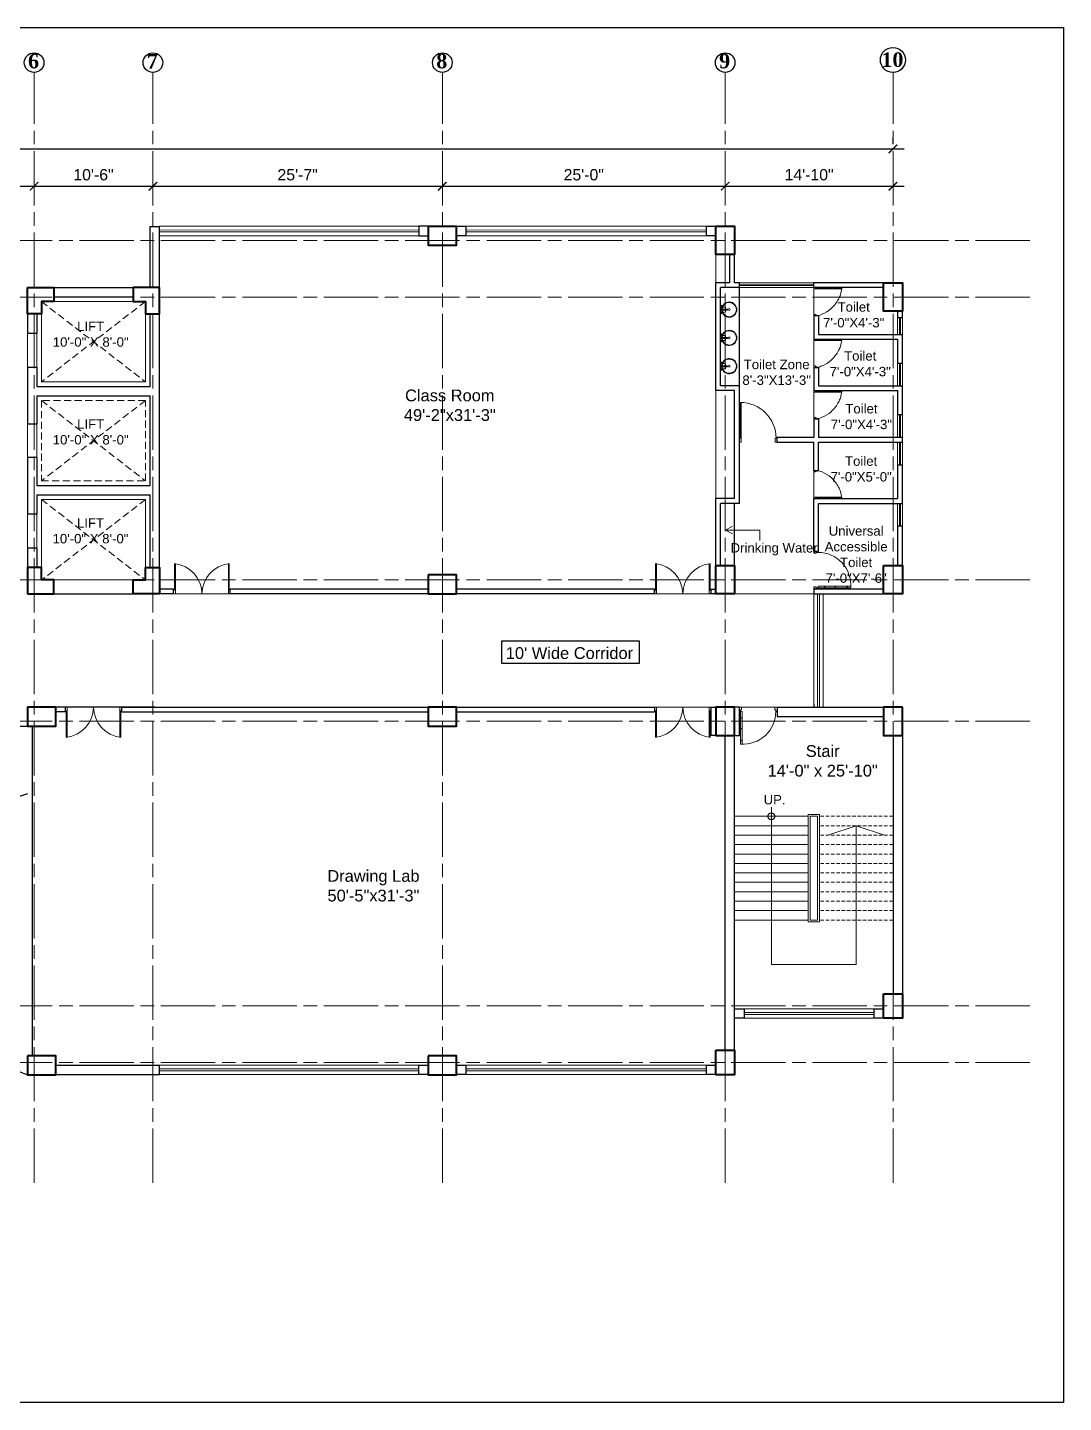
# Model space of a CAD drawing. Header units: inches. Extents: x -12 to 20935469, y -1604 to 24729220.
# Drawn here: x 20857101 to 20858200, y 24714434 to 24715893 of the extents above; entities that cross this region are included whole.
import ezdxf
from ezdxf import colors
from ezdxf.entities.mleader import LeaderData, LeaderLine
from ezdxf.math import Vec2, Vec3

# ---------------------------------------------------------------- set-up
doc = ezdxf.new("R2010")
doc.units = ezdxf.units.IN
doc.header["$LTSCALE"] = 0.03
doc.header["$MEASUREMENT"] = 0
doc.header["$PDMODE"] = 32
doc.header["$PDSIZE"] = 15
doc.linetypes.add('ACAD_ISO08W100', pattern=[36, 24, -3, 6, -3])
doc.linetypes.add('DASHED2', pattern=[0.375, 0.25, -0.125])
for name, color, linetype, lineweight in [('column', 1, 'Continuous', 40), ('Dim Line', 252, 'Continuous', 13), ('Door', 7, 'Continuous', 18), ('Dot', 253, 'Continuous', 0), ('Gas', 21, 'Continuous', 5), ('Glass Line', 252, 'Continuous', 9), ('Grid Line', 252, 'Continuous', 18), ('Hatch', 253, 'Continuous', 15), ('Main Wall', 7, 'Continuous', 30), ('RAIL', 23, 'Continuous', 13), ('STAIR', 46, 'Continuous', 15), ('TOILET FIXTURE', 142, 'Continuous', 5), ('wind.', 150, 'Continuous', 20)]:
    doc.layers.add(name, color=color, linetype=linetype, lineweight=lineweight)
doc.layers.add('FUR', color=251, linetype='Continuous')
doc.layers.add('TEXT', color=7, linetype='Continuous')
doc.styles.add('2', font='swisscl.ttf')
doc.styles.add('RomanS', font='arial.ttf', dxfattribs={"height": 12})
doc.styles.get("Standard").update_dxf_attribs({"font": 'timesbd.ttf'})
doc.dimstyles.new('Aec_Arch_I', dxfattribs={"dimscale": 96, "dimtxt": 12, "dimasz": 0.09375, "dimexe": 0.125, "dimexo": 0.125, "dimgap": 0.0625, "dimtad": 1, "dimdec": 0, "dimzin": 3, "dimdsep": 46, "dimlunit": 4, "dimtxsty": 'RomanS', "dimblk1": 'ARCHTICK', "dimblk2": 'ARCHTICK', "dimsah": 1, "dimcen": 0.09375, "dimdle": 0.125, "dimadec": 0, "dimazin": 0, "dimtfac": 0.75, "dimtdec": 0, "dimtmove": 2, "dimatfit": 3, "dimldrblk": 'ARCHTICK', "dimfxl": 1, "dimfrac": 1, "dimtolj": 1, "dimtzin": 0, "dimarcsym": 0})

# ---------------------------------------------------------------- blocks, each defined once
blk = doc.blocks.new('_ArchTick')
at = {"color": 0, "linetype": 'ByBlock', "lineweight": 35, "const_width": 0.15}
blk.add_lwpolyline([(-0.5, -0.5), (0.5, 0.5)], dxfattribs=at)
blk = doc.blocks.new('*D21')
at = {"layer": 'Defpoints', "color": 0, "transparency": 16777216}
for p in [(20831844.3, 24724578.2), (20832040.8, 24724578.2), (20832040.8, 24724578.2)]:
    blk.add_point(p, dxfattribs=at)
at = {"layer": 'Dim Line', "color": 0, "lineweight": -2, "transparency": 16777216}
for p, q in [((20831832.3, 24724578.2), (20832052.8, 24724578.2)), ((20831844.3, 24724566.2), (20831844.3, 24724566.2)), ((20832040.8, 24724566.2), (20832040.8, 24724566.2))]:
    blk.add_line(p, q, dxfattribs=at)
at = {"layer": 'Dim Line', "color": 0, "lineweight": -2, "transparency": 16777216, "xscale": 9, "yscale": 9, "zscale": 9, "rotation": 180}
blk.add_blockref('_ArchTick', (20831844.3, 24724578.2), dxfattribs=at)
at = {"layer": 'Dim Line', "color": 0, "lineweight": -2, "transparency": 16777216, "xscale": 9, "yscale": 9, "zscale": 9}
blk.add_blockref('_ArchTick', (20832040.8, 24724578.2), dxfattribs=at)
at = {"layer": 'Dim Line', "color": 0, "transparency": 16777216, "insert": (20831942.5, 24724590.3), "char_height": 12, "attachment_point": 5, "style": 'RomanS'}
blk.add_mtext('\\A1;16\'-5"', dxfattribs=at)
blk = doc.blocks.new('*D22')
at = {"layer": 'Defpoints', "color": 0, "transparency": 16777216}
for p in [(20832040.8, 24724578.2), (20832166.8, 24724578.2), (20832166.8, 24724578.2)]:
    blk.add_point(p, dxfattribs=at)
at = {"layer": 'Dim Line', "color": 0, "lineweight": -2, "transparency": 16777216}
for p, q in [((20832028.8, 24724578.2), (20832178.8, 24724578.2)), ((20832040.8, 24724566.2), (20832040.8, 24724566.2)), ((20832166.8, 24724566.2), (20832166.8, 24724566.2))]:
    blk.add_line(p, q, dxfattribs=at)
at = {"layer": 'Dim Line', "color": 0, "lineweight": -2, "transparency": 16777216, "xscale": 9, "yscale": 9, "zscale": 9, "rotation": 180}
blk.add_blockref('_ArchTick', (20832040.8, 24724578.2), dxfattribs=at)
at = {"layer": 'Dim Line', "color": 0, "lineweight": -2, "transparency": 16777216, "xscale": 9, "yscale": 9, "zscale": 9}
blk.add_blockref('_ArchTick', (20832166.8, 24724578.2), dxfattribs=at)
at = {"layer": 'Dim Line', "color": 0, "transparency": 16777216, "insert": (20832103.8, 24724590.3), "char_height": 12, "attachment_point": 5, "style": 'RomanS'}
blk.add_mtext('\\A1;10\'-6"', dxfattribs=at)
blk = doc.blocks.new('*D23')
at = {"layer": 'Defpoints', "color": 0, "transparency": 16777216}
for p in [(20832166.8, 24724578.2), (20832473.8, 24724578.2), (20832473.8, 24724578.2)]:
    blk.add_point(p, dxfattribs=at)
at = {"layer": 'Dim Line', "color": 0, "lineweight": -2, "transparency": 16777216}
for p, q in [((20832154.8, 24724578.2), (20832485.8, 24724578.2)), ((20832166.8, 24724566.2), (20832166.8, 24724566.2)), ((20832473.8, 24724566.2), (20832473.8, 24724566.2))]:
    blk.add_line(p, q, dxfattribs=at)
at = {"layer": 'Dim Line', "color": 0, "lineweight": -2, "transparency": 16777216, "xscale": 9, "yscale": 9, "zscale": 9, "rotation": 180}
blk.add_blockref('_ArchTick', (20832166.8, 24724578.2), dxfattribs=at)
at = {"layer": 'Dim Line', "color": 0, "lineweight": -2, "transparency": 16777216, "xscale": 9, "yscale": 9, "zscale": 9}
blk.add_blockref('_ArchTick', (20832473.8, 24724578.2), dxfattribs=at)
at = {"layer": 'Dim Line', "color": 0, "transparency": 16777216, "insert": (20832320.3, 24724590.3), "char_height": 12, "attachment_point": 5, "style": 'RomanS'}
blk.add_mtext('\\A1;25\'-7"', dxfattribs=at)
blk = doc.blocks.new('*D10')
at = {"layer": 'Defpoints', "color": 0, "transparency": 16777216}
for p in [(20832473.8, 24724578.2), (20832773.8, 24724578.2), (20832773.8, 24724578.2)]:
    blk.add_point(p, dxfattribs=at)
at = {"layer": 'Dim Line', "color": 0, "lineweight": -2, "transparency": 16777216}
blk.add_line((20832461.8, 24724578.2), (20832785.8, 24724578.2), dxfattribs=at)
at = {"layer": 'Dim Line', "color": 0, "lineweight": -2, "transparency": 16777216, "xscale": 9, "yscale": 9, "zscale": 9, "rotation": 180}
blk.add_blockref('_ArchTick', (20832473.8, 24724578.2), dxfattribs=at)
at = {"layer": 'Dim Line', "color": 0, "lineweight": -2, "transparency": 16777216, "xscale": 9, "yscale": 9, "zscale": 9}
blk.add_blockref('_ArchTick', (20832773.8, 24724578.2), dxfattribs=at)
at = {"layer": 'Dim Line', "color": 0, "transparency": 16777216, "insert": (20832623.8, 24724590.3), "char_height": 12, "attachment_point": 5, "style": 'RomanS'}
blk.add_mtext('\\A1;25\'-0"', dxfattribs=at)
blk = doc.blocks.new('*D11')
at = {"layer": 'Defpoints', "color": 0, "transparency": 16777216}
for p in [(20832773.8, 24724578.2), (20832951.8, 24724578.2), (20832951.8, 24724578.2)]:
    blk.add_point(p, dxfattribs=at)
at = {"layer": 'Dim Line', "color": 0, "lineweight": -2, "transparency": 16777216}
for p, q in [((20832761.8, 24724578.2), (20832963.8, 24724578.2)), ((20832951.8, 24724566.2), (20832951.8, 24724566.2))]:
    blk.add_line(p, q, dxfattribs=at)
at = {"layer": 'Dim Line', "color": 0, "lineweight": -2, "transparency": 16777216, "xscale": 9, "yscale": 9, "zscale": 9, "rotation": 180}
blk.add_blockref('_ArchTick', (20832773.8, 24724578.2), dxfattribs=at)
at = {"layer": 'Dim Line', "color": 0, "lineweight": -2, "transparency": 16777216, "xscale": 9, "yscale": 9, "zscale": 9}
blk.add_blockref('_ArchTick', (20832951.8, 24724578.2), dxfattribs=at)
at = {"layer": 'Dim Line', "color": 0, "transparency": 16777216, "insert": (20832862.8, 24724590.3), "char_height": 12, "attachment_point": 5, "style": 'RomanS'}
blk.add_mtext('\\A1;14\'-10"', dxfattribs=at)
blk = doc.blocks.new('*D13')
at = {"layer": 'Defpoints', "color": 0, "transparency": 16777216}
for p in [(20830948.3, 24724610.7), (20832951.8, 24724617.8), (20832951.8, 24724610.7)]:
    blk.add_point(p, dxfattribs=at)
at = {"layer": 'Dim Line', "color": 0, "lineweight": -2, "transparency": 16777216}
for p, q in [((20830948.3, 24724622.7), (20830948.3, 24724629.8)), ((20832951.8, 24724622.7), (20832951.8, 24724629.8)), ((20830936.3, 24724617.8), (20832963.8, 24724617.8))]:
    blk.add_line(p, q, dxfattribs=at)
at = {"layer": 'Dim Line', "color": 0, "lineweight": -2, "transparency": 16777216, "xscale": 9, "yscale": 9, "zscale": 9, "rotation": 180}
blk.add_blockref('_ArchTick', (20830948.3, 24724617.8), dxfattribs=at)
at = {"layer": 'Dim Line', "color": 0, "lineweight": -2, "transparency": 16777216, "xscale": 9, "yscale": 9, "zscale": 9}
blk.add_blockref('_ArchTick', (20832951.8, 24724617.8), dxfattribs=at)
at = {"layer": 'Dim Line', "color": 0, "transparency": 16777216, "insert": (20831950, 24724629.9), "char_height": 12, "attachment_point": 5, "style": 'RomanS'}
blk.add_mtext('\\A1;166\'-11"', dxfattribs=at)
blk = doc.blocks.new('A$C36295410')
at = {"layer": 'Door'}
for p, q in [((1, 4), (1, 32)), ((2, 0), (2, 32)), ((58, 0), (58, 32)), ((59, 4), (59, 32)), ((1, 5), (0, 5)), ((2, 4), (1, 4)), ((58, 4), (59, 4)), ((59, 5), (60, 5)), ((2, 0), (0, 0)), ((58, 0), (60, 0))]:
    blk.add_line(p, q, dxfattribs=at)
for centre, start, end in [((-2.5, -0.3), 0.5906, 83.7783), ((62.5, -0.3), 96.2217, 179.4094)]:
    blk.add_arc(centre, 32.5, start, end, dxfattribs=at)
blk = doc.blocks.new('Door_45')
at = {"layer": 'Door'}
for p, q in [((1.5, 5), (1.5, 44)), ((1.5, 40), (2.2, 40)), ((2.2, 40), (2.2, 39.5)), ((2.2, 39.5), (2.7, 39.5)), ((2.7, 39.5), (2.7, 40)), ((2.7, 40), (3.5, 40)), ((3.5, 44), (3.5, 5)), ((1.5, 25.8), (2.2, 25.8)), ((2.2, 25.8), (2.2, 25.3)), ((2.2, 25.3), (2.7, 25.3)), ((2.7, 25.8), (3.5, 25.8)), ((2.7, 25.3), (2.7, 25.8)), ((0, 0), (0, 5)), ((0, 5), (1.5, 5)), ((1.5, 12.6), (2.2, 12.6)), ((3.5, 5), (1.5, 5)), ((1.5, 5), (1.5, 3)), ((1.5, 3), (2.5, 3)), ((2.2, 12.6), (2.2, 13.1)), ((2.2, 13.1), (2.7, 13.1)), ((2.5, 3), (2.5, 0)), ((2.7, 13.1), (2.7, 12.6)), ((2.7, 12.6), (3.5, 12.6)), ((42.5, 3), (42.5, 0)), ((43.5, 3), (42.5, 3)), ((45, 5), (43.5, 5)), ((43.5, 5), (43.5, 3)), ((45, 0), (45, 5)), ((2.5, 0), (0, 0)), ((42.5, 0), (45, 0))]:
    blk.add_line(p, q, dxfattribs=at)
blk.add_arc((4.7, 5.3), 38.8, 359.6233, 94.6685, dxfattribs=at)
blk = doc.blocks.new('sssss-flat-876')
at = {"layer": 'Door', "linetype": 'Continuous', "ltscale": 3}
blk.add_line((3666.5, 84027.2), (3666.5, 84055.7), dxfattribs=at)
at = {"layer": 'Door', "linetype": 'Continuous', "ltscale": 3, "extrusion": (-7.21527e-09, -3.35624e-18, 1), "elevation": 0}
for points in [[(3666.5, 84057.2), (3666.5, 84055.7), (3668.4, 84055.7), (3668.4, 84056.5), (3670.2, 84056.5), (3670.2, 84057.2)], [(3668.4, 84055.7), (3696.2, 84055.7), (3696.2, 84056.5), (3668.4, 84056.5)]]:
    blk.add_lwpolyline(points, close=True, dxfattribs=at)
at = {"layer": 'Door', "linetype": 'Continuous', "ltscale": 3, "flags": 128}
blk.add_lwpolyline([(3670.2, 84027.2, 0.04096), (3675.5, 84028.9, 0.082496), (3684.9, 84034.8, 0.052187), (3689.7, 84040, 0.043988), (3692.9, 84045, 0.036571), (3694.8, 84049.6, 0.034751), (3695.9, 84054.2, 0.011435), (3696.2, 84055.7)], format="xyb", dxfattribs=at)
at = {"layer": 'Door', "linetype": 'Continuous', "ltscale": 3}
blk.add_lwpolyline([(3666.5, 84027.2), (3666.5, 84028.7), (3668.4, 84028.7), (3668.4, 84027.9), (3670.2, 84027.9), (3670.2, 84027.2)], close=True, dxfattribs=at)
blk = doc.blocks.new('7-flat-72')
at = {"layer": 'Glass Line', "color": 8, "ltscale": 20}
for p, q in [((-64478.7, 376960.5), (-64480.3, 376960.5)), ((-64480.3, 376959.5), (-64480.3, 376960.5)), ((-64480.3, 376959.5), (-64480.3, 376960.5)), ((-64478.7, 376959.5), (-64480.3, 376959.5)), ((-64480.3, 376959.1), (-64480.3, 376959.4)), ((-64478.7, 376959.4), (-64480.3, 376959.4)), ((-64478.7, 376959.1), (-64480.3, 376959.1)), ((-64480.2, 376959.4), (-64480.2, 376959.5)), ((-64480.1, 376959.5), (-64480.1, 376960.5)), ((-64479.9, 376959.5), (-64479.9, 376960.5)), ((-64479.5, 376959.5), (-64479.5, 376960.5)), ((-64479.1, 376959.5), (-64479.1, 376960.5)), ((-64478.9, 376959.5), (-64478.9, 376960.5)), ((-64478.9, 376959.4), (-64478.9, 376959.5)), ((-64478.8, 376959.5), (-64478.8, 376960.5)), ((-64478.7, 376959.5), (-64478.7, 376960.5)), ((-64478.7, 376959.1), (-64478.7, 376959.4)), ((-64475.1, 376959.4), (-64476.9, 376959.4)), ((-64476.9, 376959.1), (-64476.9, 376959.4)), ((-64475.1, 376959.1), (-64476.9, 376959.1)), ((-64476.6, 376959.4), (-64476.6, 376966.6)), ((-64475.5, 376966.6), (-64476.6, 376966.6)), ((-64475.5, 376959.4), (-64475.5, 376966.6)), ((-64475.1, 376959.1), (-64475.1, 376959.4)), ((-64473.3, 376960.5), (-64471.7, 376960.5)), ((-64473.3, 376959.5), (-64473.3, 376960.5)), ((-64473.3, 376959.5), (-64473.3, 376960.5)), ((-64473.3, 376959.5), (-64471.7, 376959.5)), ((-64473.3, 376959.1), (-64473.3, 376959.4)), ((-64473.3, 376959.4), (-64471.7, 376959.4)), ((-64473.3, 376959.1), (-64471.7, 376959.1)), ((-64473.1, 376959.5), (-64473.1, 376960.5)), ((-64473.1, 376959.4), (-64473.1, 376959.5)), ((-64472.9, 376959.5), (-64472.9, 376960.5)), ((-64472.5, 376959.5), (-64472.5, 376960.5)), ((-64472.1, 376959.5), (-64472.1, 376960.5)), ((-64471.9, 376959.5), (-64471.9, 376960.5)), ((-64471.9, 376959.4), (-64471.9, 376959.5)), ((-64471.8, 376959.5), (-64471.8, 376960.5)), ((-64471.7, 376959.5), (-64471.7, 376960.5)), ((-64471.7, 376959.1), (-64471.7, 376959.4))]:
    blk.add_line(p, q, dxfattribs=at)
blk.add_circle((-64476, 376968.4, 0), 1.08, dxfattribs=at)
for radius, start, end in [(8.1, 273.8334, 266.1883), (7.55, 274.115, 265.9068)]:
    blk.add_arc((-64476, 376968.4, 0), radius, start, end, dxfattribs=at)
blk = doc.blocks.new('SFSFSFS-flat-72')
at = {"layer": 'TOILET FIXTURE', "ltscale": 0.2}
blk.add_lwpolyline([(-3918.5, -3608.1), (-3918.5, -3602.7), (-3923.9, -3602.7), (-3923.9, -3608.1)], close=True, dxfattribs=at)
at = {"layer": 'TOILET FIXTURE', "ltscale": 20}
blk.add_blockref('7-flat-72', (60554.8, -380567.2), dxfattribs=at)
blk = doc.blocks.new('$D40')
at = {"layer": 'Door'}
for p, q in [((1, 4), (1, 42)), ((2, 0), (2, 42)), ((1, 5), (0, 5)), ((2, 0), (0, 0)), ((2, 4), (1, 4)), ((39, 4), (38, 4)), ((38, 4), (38, 0)), ((40, 0), (38, 0)), ((40, 5), (39, 5)), ((39, 5), (39, 4))]:
    blk.add_line(p, q, dxfattribs=at)
blk.add_arc((1, 4), 38, 0, 90, dxfattribs=at)
blk = doc.blocks.new('fff')
at = {"layer": 'Grid Line', "color": 252, "linetype": 'ACAD_ISO08W100', "lineweight": 9, "ltscale": 80, "true_color": 0x939598}
for p, q in [((20832040.8, 24723521.1), (20832040.8, 24724698.8)), ((20832166.8, 24723521.1), (20832166.8, 24724698.8)), ((20832473.8, 24723521.1), (20832473.8, 24724698.8)), ((20832773.8, 24723521.1), (20832773.8, 24724698.8)), ((20832951.8, 24723521.1), (20832951.8, 24724698.8)), ((20833096.9, 24724520.6), (20830726.1, 24724520.6)), ((20833096.9, 24724460.6), (20830726.1, 24724460.6)), ((20833096.9, 24724160.7), (20830726.1, 24724160.7)), ((20833096.9, 24724010.7), (20830726.1, 24724010.7)), ((20833096.9, 24723708.7), (20830726.1, 24723708.7)), ((20833096.9, 24723648.8), (20830726.1, 24723648.8))]:
    blk.add_line(p, q, dxfattribs=at)
at = {"layer": 'Dim Line'}
for base, p1, p2, picture, middle in [((20832951.7523, 24724617.8128), (20830948.3088, 24724610.7482), (20832951.7523, 24724610.7482), '*D13', (20831950.0306, 24724629.9397)), ((20832040.7792, 24724578.1666), (20831844.25, 24724578.1666), (20832040.7792, 24724578.1666), '*D21', (20831942.5146, 24724590.2934)), ((20832166.8, 24724578.2), (20832040.8, 24724578.2), (20832166.8, 24724578.2), '*D22', (20832103.8, 24724590.3)), ((20832473.8, 24724578.2), (20832166.8, 24724578.2), (20832473.8, 24724578.2), '*D23', (20832320.3, 24724590.3)), ((20832773.8, 24724578.2), (20832473.8, 24724578.2), (20832773.8, 24724578.2), '*D10', (20832623.8, 24724590.3)), ((20832951.8, 24724578.2), (20832773.8, 24724578.2), (20832951.8, 24724578.2), '*D11', (20832862.8, 24724590.3))]:
    dim = blk.add_linear_dim(base=base, p1=p1, p2=p2, dimstyle='Aec_Arch_I', dxfattribs=at)
    dim.commit()
    dim.dimension.update_dxf_attribs({"geometry": picture, "text_midpoint": middle})

msp = doc.modelspace()

# ---------------------------------------------------------------- linework, layer by layer
for p, q in [((20857856.5, 24715512.4), (20857856.5, 24715616.7)), ((20858029.4, 24715621.7), (20858029.4, 24715621.7)), ((20857851.5, 24715321.8), (20857851.5, 24715387.8)), ((20857940.5, 24715297), (20857935.5, 24715297)), ((20857935.5, 24715174.5), (20857935.5, 24715171.6)), ((20857236.5, 24715171.6), (20857101.5, 24715171.6)), ((20857236.5, 24715171.6), (20857236.5, 24715171.6)), ((20856744, 24715151.6), (20857101.5, 24715151.6)), ((20856204, 24715141.6), (20857101.5, 24714781.6)), ((20857101.5, 24715079.6), (20856204, 24714781.6))]:
    msp.add_line(p, q)
msp.add_lwpolyline([(20857604.6, 24715241.9), (20857750.1, 24715241.9), (20857750.1, 24715217.9), (20857604.6, 24715217.9)], close=True)
msp.add_circle((20857890.5, 24715055.8), 3.61)
at = {"layer": 'column', "lineweight": 40, "ltscale": 20}
for points in [[(20857526.5, 24715681.6), (20857526.5, 24715661.6), (20857556.5, 24715661.6), (20857556.5, 24715681.6)], [(20857831.5, 24715681.7), (20857851.5, 24715681.7), (20857851.5, 24715651.7), (20857831.5, 24715651.7)], [(20858009.4, 24715621.7), (20858029.4, 24715621.7), (20858029.4, 24715591.7), (20858009.4, 24715591.7)], [(20857831.5, 24715321.8), (20857851.5, 24715321.8), (20857851.5, 24715291.8), (20857831.5, 24715291.8)], [(20858009.4, 24715321.8), (20858029.4, 24715321.8), (20858029.4, 24715291.8), (20858009.4, 24715291.8)], [(20857526.5, 24715311.8), (20857526.5, 24715291.8), (20857556.5, 24715291.8), (20857556.5, 24715311.8)], [(20857101.5, 24715171.6), (20857101.5, 24715151.6), (20857131.5, 24715151.6), (20857131.5, 24715171.6)], [(20857526.5, 24715171.6), (20857526.5, 24715151.6), (20857556.5, 24715151.6), (20857556.5, 24715171.6)], [(20857851.5, 24715171.6), (20857831.5, 24715171.6), (20857831.5, 24715141.6), (20857851.5, 24715141.6)], [(20858029.5, 24715171.6), (20858009.5, 24715171.6), (20858009.5, 24715141.6), (20858029.5, 24715141.6)], [(20858009.5, 24714867.6), (20858029.5, 24714867.6), (20858029.5, 24714841.6), (20858009.5, 24714841.6)], [(20857101.5, 24714801.6), (20857101.5, 24714781.6), (20857131.5, 24714781.6), (20857131.5, 24714801.6)], [(20857526.5, 24714801.6), (20857526.5, 24714781.6), (20857556.5, 24714781.6), (20857556.5, 24714801.6)], [(20857831.5, 24714807.6), (20857851.5, 24714807.6), (20857851.5, 24714781.6), (20857831.5, 24714781.6)]]:
    msp.add_lwpolyline(points, close=True, dxfattribs=at)
for points in [[(20857101.5, 24715616.8), (20857129.5, 24715616.8), (20857129.5, 24715601.8), (20857116.5, 24715601.8), (20857116.5, 24715588.8), (20857101.5, 24715588.8), (20857101.5, 24715616.8)], [(20857241.5, 24715616.8), (20857213.5, 24715616.8), (20857213.5, 24715601.8), (20857226.5, 24715601.8), (20857226.5, 24715588.8), (20857241.5, 24715588.8), (20857241.5, 24715616.8)], [(20857101.5, 24715291.8), (20857129.5, 24715291.8), (20857129.5, 24715306.8), (20857116.5, 24715306.8), (20857116.5, 24715319.8), (20857101.5, 24715319.8), (20857101.5, 24715291.8)], [(20857241.5, 24715291.8), (20857213.5, 24715291.8), (20857213.5, 24715306.8), (20857226.5, 24715306.8), (20857226.5, 24715319.8), (20857241.5, 24715319.8), (20857241.5, 24715291.8)]]:
    msp.add_lwpolyline(points, dxfattribs=at)
at = {"layer": 'Defpoints'}
msp.add_lwpolyline([(20855761.5, 24715892.5), (20858200.3, 24715892.5), (20858200.3, 24714434), (20855761.5, 24714434)], close=True, dxfattribs=at)
at = {"layer": 'Dot', "linetype": 'DASHED2', "lineweight": 0, "ltscale": 1000}
for points in [[(20857116.4, 24715601.8), (20857226.5, 24715516.8), (20857226.5, 24715601.8), (20857116.4, 24715516.8)], [(20857116.4, 24715496.8), (20857226.5, 24715411.8), (20857226.5, 24715496.8), (20857116.4, 24715411.8)], [(20857116.5, 24715391.8), (20857226.5, 24715306.6), (20857226.5, 24715391.8), (20857116.5, 24715306.6)]]:
    msp.add_lwpolyline(points, dxfattribs=at)
msp.add_lwpolyline([(20857116.4, 24715411.8), (20857226.5, 24715411.8), (20857226.5, 24715496.8), (20857116.4, 24715496.8)], close=True, dxfattribs=at)
at = {"layer": 'Gas', "color": 0, "lineweight": 5}
for points in [[(20857116.4, 24715516.8), (20857226.5, 24715516.8), (20857226.5, 24715601.8), (20857116.4, 24715601.8)], [(20857116.5, 24715306.6), (20857226.5, 24715306.6), (20857226.5, 24715391.8), (20857116.5, 24715391.8)], [(20857929.5, 24715057.8), (20857941.5, 24715057.8), (20857941.5, 24714943.8), (20857929.5, 24714943.8)], [(20857931.5, 24715055.8), (20857939.5, 24715055.8), (20857939.5, 24714945.8), (20857931.5, 24714945.8)]]:
    msp.add_lwpolyline(points, close=True, dxfattribs=at)
at = {"layer": 'Hatch'}
for p, q in [((20857831.5, 24715621.7), (20857831.5, 24715651.6)), ((20857101.5, 24715291.8), (20857935.5, 24715291.8)), ((20857935.5, 24715171.6), (20857236.5, 24715171.6))]:
    msp.add_line(p, q, dxfattribs=at)
at = {"layer": 'Hatch', "lineweight": 5}
msp.add_line((20857831.5, 24715392.8), (20857831.5, 24715507.4), dxfattribs=at)
at = {"layer": 'Main Wall', "lineweight": 30}
for p, q in [((20857241.5, 24715319.8), (20857241.5, 24715681.6)), ((20857526.5, 24715681.7), (20857516.5, 24715681.7)), ((20857516.5, 24715681.7), (20857516.5, 24715671.7)), ((20857516.5, 24715671.7), (20857526.5, 24715671.7)), ((20857821.5, 24715681.7), (20857831.5, 24715681.7)), ((20857821.5, 24715671.7), (20857821.5, 24715681.7)), ((20857831.5, 24715671.7), (20857821.5, 24715671.7)), ((20857846.5, 24715621.7), (20857846.5, 24715651.7)), ((20857851.5, 24715621.7), (20857851.5, 24715651.7)), ((20857129.5, 24715616.8), (20857231.5, 24715616.8)), ((20857831.5, 24715507.4), (20857831.5, 24715621.7)), ((20857846.5, 24715621.7), (20857831.5, 24715621.7)), ((20857836.5, 24715512.4), (20857836.5, 24715616.7)), ((20857856.5, 24715616.7), (20857836.5, 24715616.7)), ((20857856.5, 24715621.7), (20857851.5, 24715621.7)), ((20857856.5, 24715616.7), (20857856.5, 24715621.7)), ((20858009.4, 24715621.7), (20857935.5, 24715621.7)), ((20857935.5, 24715616.7), (20857935.5, 24715621.7)), ((20858009.4, 24715616.7), (20857935.5, 24715616.7)), ((20857129.5, 24715606.8), (20857213.5, 24715606.8)), ((20857940.5, 24715586.7), (20857935.5, 24715586.7)), ((20857940.5, 24715586.7), (20857940.5, 24715567)), ((20858029.4, 24715585), (20858029.4, 24715591.7)), ((20857101.5, 24715568.3), (20857111.5, 24715568.3)), ((20857935.5, 24715562), (20858024.4, 24715562)), ((20857940.5, 24715567), (20858029.4, 24715567)), ((20858029.4, 24715536.4), (20858029.4, 24715567)), ((20857101.5, 24715532.3), (20857111.5, 24715532.3)), ((20857935.5, 24715532), (20857940.5, 24715532)), ((20857940.5, 24715532), (20857940.5, 24715512.4)), ((20857111.5, 24715511.8), (20857231.5, 24715511.8)), ((20857856.5, 24715512.4), (20857836.5, 24715512.4)), ((20857856.5, 24715457.8), (20857856.5, 24715512.4)), ((20857940.5, 24715512.4), (20858029.4, 24715512.4)), ((20858029.4, 24715481.8), (20858029.4, 24715512.4)), ((20857111.5, 24715501.8), (20857231.5, 24715501.8)), ((20857851.5, 24715507.4), (20857831.5, 24715507.4)), ((20857851.5, 24715392.8), (20857851.5, 24715507.4)), ((20857935.5, 24715507.4), (20858024.4, 24715507.4)), ((20858024.4, 24715507.4), (20858024.4, 24715481.8)), ((20858029.4, 24715481.8), (20858024.4, 24715481.8)), ((20857101.5, 24715472.3), (20857111.5, 24715472.3)), ((20857935.5, 24715477.4), (20857940.5, 24715477.4)), ((20857856.5, 24715387.8), (20857856.5, 24715457.8)), ((20857896.5, 24715452.8), (20857896.5, 24715457.8)), ((20857896.5, 24715452.8), (20857935.5, 24715452.8)), ((20857935.5, 24715422.8), (20857935.5, 24715452.8)), ((20858029.4, 24715457.8), (20857940.5, 24715457.8)), ((20857940.5, 24715452.8), (20858029.4, 24715452.8)), ((20857940.5, 24715422.8), (20857940.5, 24715452.8)), ((20858029.4, 24715452.8), (20858029.4, 24715457.8)), ((20857111.5, 24715436.3), (20857101.5, 24715436.3)), ((20857935.5, 24715422.8), (20857940.5, 24715422.8)), ((20858024.4, 24715428.8), (20858029.4, 24715428.8)), ((20858024.4, 24715428.8), (20858024.4, 24715392.8)), ((20858029.4, 24715387.8), (20858029.4, 24715428.8)), ((20857111.5, 24715406.8), (20857231.5, 24715406.8)), ((20857111.5, 24715396.8), (20857231.5, 24715396.8)), ((20857831.5, 24715321.8), (20857831.5, 24715392.8)), ((20857851.5, 24715392.8), (20857831.5, 24715392.8)), ((20857935.5, 24715337), (20857935.5, 24715392.8)), ((20857935.5, 24715392.8), (20858024.4, 24715392.8)), ((20857836.5, 24715321.8), (20857836.5, 24715387.8)), ((20857856.5, 24715387.8), (20857836.5, 24715387.8)), ((20857940.5, 24715337), (20857940.5, 24715387.8)), ((20857940.5, 24715387.8), (20858029.4, 24715387.8)), ((20857111.5, 24715376.3), (20857101.5, 24715376.3)), ((20858024.4, 24715363.8), (20858024.4, 24715321.8)), ((20858024.4, 24715363.8), (20858029.4, 24715363.8)), ((20858029.4, 24715321.8), (20858029.4, 24715363.8)), ((20857111.5, 24715340.3), (20857101.5, 24715340.3)), ((20857935.5, 24715337), (20857940.5, 24715337)), ((20857129.5, 24715291.8), (20857213.5, 24715291.8)), ((20857129.5, 24715291.8), (20857213.5, 24715291.8)), ((20857241.5, 24715296.8), (20857241.5, 24715296.8)), ((20857256.5, 24715296.8), (20857241.5, 24715296.8)), ((20857256.5, 24715291.8), (20857241.5, 24715291.8)), ((20857256.5, 24715291.8), (20857256.5, 24715296.8)), ((20857526.5, 24715296.8), (20857316.5, 24715296.8)), ((20857316.5, 24715291.8), (20857316.5, 24715296.8)), ((20857526.5, 24715291.8), (20857316.5, 24715291.8)), ((20857766.5, 24715296.9), (20857556.5, 24715296.9)), ((20857766.5, 24715291.8), (20857556.5, 24715291.8)), ((20857766.5, 24715296.9), (20857766.5, 24715291.8)), ((20857766.5, 24715291.8), (20857766.5, 24715296.9)), ((20857935.5, 24715297), (20858009.4, 24715297)), ((20857935.5, 24715297), (20857935.5, 24715291.9)), ((20857935.5, 24715291.9), (20858009.4, 24715291.9)), ((20857201.5, 24715166.6), (20857201.5, 24715171.6)), ((20857201.5, 24715171.6), (20857526.5, 24715171.6)), ((20857201.5, 24715166.6), (20857526.5, 24715166.6)), ((20857556.5, 24715171.6), (20857766.5, 24715171.6)), ((20857556.5, 24715166.6), (20857766.5, 24715166.6)), ((20857766.5, 24715171.6), (20857766.5, 24715166.6)), ((20857826.5, 24715171.6), (20857831.5, 24715171.6)), ((20857826.5, 24715141.6), (20857826.5, 24715171.6)), ((20857841.5, 24715171.6), (20857851.5, 24715171.6)), ((20857856.5, 24715171.6), (20857851.5, 24715171.6)), ((20857856.5, 24715141.6), (20857856.5, 24715171.6)), ((20857896.5, 24715171.6), (20858009.5, 24715171.6)), ((20857896.5, 24715171.6), (20857896.5, 24715161.6)), ((20857896.5, 24715161.6), (20858009.5, 24715161.6)), ((20857831.5, 24715141.6), (20857826.5, 24715141.6)), ((20857841.5, 24714807.6), (20857841.5, 24715141.6)), ((20857851.5, 24714807.6), (20857851.5, 24715141.6)), ((20857851.5, 24715141.6), (20857856.5, 24715141.6)), ((20858019.5, 24715141.6), (20858019.5, 24714867.6)), ((20858029.5, 24715141.6), (20858029.5, 24714867.6)), ((20857861.5, 24714851.7), (20857861.5, 24714841.7))]:
    msp.add_line(p, q, dxfattribs=at)
for points in [[(20857231.5, 24715616.8), (20857231.5, 24715681.6), (20857241.5, 24715681.6)], [(20857556.5, 24715681.7), (20857566.5, 24715681.7), (20857566.5, 24715671.7), (20857556.5, 24715671.7)], [(20857101.5, 24715588.8), (20857101.5, 24715568.3)], [(20857111.5, 24715588.8), (20857111.5, 24715568.3)], [(20857231.5, 24715511.8), (20857231.5, 24715588.8)], [(20857935.5, 24715586.7), (20857935.5, 24715562)], [(20858024.4, 24715591.7), (20858024.4, 24715585)], [(20858024.4, 24715585), (20858029.4, 24715585)], [(20858024.4, 24715562), (20858024.4, 24715536.4)], [(20857101.5, 24715532.3), (20857101.5, 24715472.3)], [(20857111.5, 24715532.3), (20857111.5, 24715511.8)], [(20857935.5, 24715532), (20857935.5, 24715507.4)], [(20858024.4, 24715536.4), (20858029.4, 24715536.4)], [(20857111.5, 24715501.8), (20857111.5, 24715472.3)], [(20857231.5, 24715406.8), (20857231.5, 24715501.8)], [(20857935.5, 24715477.4), (20857935.5, 24715457.8)], [(20857940.5, 24715477.4), (20857940.5, 24715457.8)], [(20857935.5, 24715457.8), (20857896.5, 24715457.8)], [(20857101.5, 24715436.3), (20857101.5, 24715376.3)], [(20857111.5, 24715436.3), (20857111.5, 24715406.8)], [(20857111.5, 24715396.8), (20857111.5, 24715376.3)], [(20857231.5, 24715319.8), (20857231.5, 24715396.8)], [(20857101.5, 24715340.3), (20857101.5, 24715319.8), (20857101.5, 24715319.8)], [(20857111.5, 24715340.3), (20857111.5, 24715319.8)], [(20857141.5, 24715171.6), (20857141.5, 24715166.6), (20857131.5, 24715166.6)], [(20857141.5, 24715171.6), (20857131.5, 24715171.6)], [(20857451, 24715171.6), (20857486, 24715171.6)], [(20857451, 24715166.6), (20857486, 24715166.6)], [(20857106.5, 24715151.6), (20857106.5, 24714801.6)], [(20857861.5, 24714841.7), (20857851.5, 24714841.7), (20857851.5, 24714851.7), (20857861.5, 24714851.7)], [(20858009.4, 24714841.7), (20857999.4, 24714841.7), (20857999.4, 24714851.7), (20858009.4, 24714851.7)], [(20857241.5, 24714781.6), (20857241.5, 24714791.6), (20857131.5, 24714791.6)], [(20857241.5, 24714781.6), (20857131.5, 24714781.6)], [(20857526.5, 24714781.8), (20857516.5, 24714781.8), (20857516.5, 24714791.8), (20857526.5, 24714791.8)], [(20857556.5, 24714791.8), (20857566.5, 24714791.8), (20857566.5, 24714781.8), (20857556.5, 24714781.8)], [(20857831.5, 24714781.8), (20857821.5, 24714781.8), (20857821.5, 24714791.8), (20857831.5, 24714791.8)]]:
    msp.add_lwpolyline(points, dxfattribs=at)
at = {"layer": 'Main Wall', "lineweight": 13}
for points in [[(20857101.5, 24715532.3), (20857111.5, 24715532.3), (20857111.5, 24715568.3), (20857101.5, 24715568.3)], [(20857101.5, 24715436.3), (20857111.5, 24715436.3), (20857111.5, 24715472.3), (20857101.5, 24715472.3)], [(20857101.5, 24715340.3), (20857111.5, 24715340.3), (20857111.5, 24715376.3), (20857101.5, 24715376.3)]]:
    msp.add_lwpolyline(points, close=True, dxfattribs=at)
at = {"layer": 'Main Wall', "lineweight": 30}
msp.add_lwpolyline([(20857826.5, 24715296.8), (20857831.5, 24715296.8), (20857831.5, 24715291.8), (20857826.5, 24715291.8)], close=True, dxfattribs=at)
at = {"layer": 'RAIL', "lineweight": 9}
for p, q in [((20857890.5, 24715065.5), (20857890.5, 24714898.8)), ((20857950.5, 24715035.8), (20857980.5, 24715045.8)), ((20857980.5, 24714898.8), (20857980.5, 24715045.8)), ((20857980.5, 24715045.8), (20858010.5, 24715035.8)), ((20857851.5, 24715035.8), (20857929.5, 24715035.8)), ((20857890.5, 24714898.8), (20857980.5, 24714898.8))]:
    msp.add_line(p, q, dxfattribs=at)
at = {"layer": 'STAIR', "color": 253, "lineweight": 5}
for p, q in [((20857841.9, 24715359.5), (20857849.2, 24715363.5)), ((20857841.9, 24715359.5), (20857878.1, 24715359.5)), ((20857841.9, 24715359.5), (20857849.2, 24715355.5)), ((20857878.1, 24715359.5), (20857878.1, 24715348.3))]:
    msp.add_line(p, q, dxfattribs=at)
at = {"layer": 'STAIR', "color": 32, "lineweight": 5}
for p, q in [((20857929.5, 24715055.8), (20857851.5, 24715055.8)), ((20857929.5, 24715045.8), (20857851.5, 24715045.8)), ((20857911.5, 24715035.8), (20857851.5, 24715035.8)), ((20857929.5, 24715025.8), (20857851.5, 24715025.8)), ((20857929.5, 24715015.8), (20857851.5, 24715015.8)), ((20857929.5, 24715005.8), (20857851.5, 24715005.8)), ((20857929.5, 24714995.8), (20857851.5, 24714995.8)), ((20857929.5, 24714985.8), (20857851.5, 24714985.8)), ((20857929.5, 24714975.8), (20857851.5, 24714975.8)), ((20857929.5, 24714965.8), (20857851.5, 24714965.8)), ((20857929.5, 24714955.8), (20857851.5, 24714955.8)), ((20857929.5, 24714945.8), (20857851.5, 24714945.8))]:
    msp.add_line(p, q, dxfattribs=at)
at = {"layer": 'STAIR', "color": 32, "linetype": 'DASHED2', "lineweight": 5, "ltscale": 500}
for p, q in [((20858019.4, 24715055.8), (20857941.5, 24715055.8)), ((20858019.4, 24715045.8), (20857941.5, 24715045.8)), ((20858019.4, 24715035.8), (20857941.5, 24715035.8)), ((20858019.4, 24715025.8), (20857941.5, 24715025.8)), ((20858019.4, 24715015.8), (20857941.5, 24715015.8)), ((20858019.4, 24715005.8), (20857941.5, 24715005.8)), ((20858019.4, 24714995.8), (20857941.5, 24714995.8)), ((20858019.4, 24714985.8), (20857941.5, 24714985.8)), ((20858019.4, 24714975.8), (20857941.5, 24714975.8)), ((20858019.4, 24714965.8), (20857941.5, 24714965.8)), ((20858019.4, 24714955.8), (20857941.5, 24714955.8)), ((20858019.4, 24714945.8), (20857941.5, 24714945.8))]:
    msp.add_line(p, q, dxfattribs=at)
at = {"layer": 'TEXT'}
for centre, radius in [((20857108.5, 24715855.3), 10.4), ((20857234.5, 24715855.3), 10.4), ((20857541.5, 24715855.3), 10.4), ((20857841.5, 24715855.3), 10.4), ((20858019.4, 24715858.1), 13.3)]:
    msp.add_circle(centre, radius, dxfattribs=at)
at = {"layer": 'wind.', "lineweight": 5}
for p, q in [((20857516.5, 24715681.7), (20857241.5, 24715681.7)), ((20857241.5, 24715677.7), (20857516.5, 24715677.8)), ((20857241.5, 24715675.7), (20857516.5, 24715675.8)), ((20857516.5, 24715671.7), (20857241.5, 24715671.7)), ((20857566.5, 24715681.7), (20857821.5, 24715681.7)), ((20857566.5, 24715677.7), (20857821.5, 24715677.8)), ((20857566.5, 24715675.7), (20857821.5, 24715675.8)), ((20857566.5, 24715671.7), (20857821.5, 24715671.7)), ((20857935.5, 24715621.7), (20857856.5, 24715621.7)), ((20857935.5, 24715619.7), (20857856.5, 24715619.7)), ((20857935.5, 24715618.7), (20857856.5, 24715618.7)), ((20857935.5, 24715616.7), (20857856.5, 24715616.7)), ((20858024.4, 24715567), (20858024.4, 24715585)), ((20858026.4, 24715567), (20858026.4, 24715585)), ((20858027.4, 24715567), (20858027.4, 24715585)), ((20858029.4, 24715567), (20858029.4, 24715585)), ((20858024.4, 24715512.4), (20858024.4, 24715536.4)), ((20858026.4, 24715512.4), (20858026.4, 24715536.4)), ((20858027.4, 24715512.4), (20858027.4, 24715536.4)), ((20858029.4, 24715512.4), (20858029.4, 24715536.4)), ((20858024.4, 24715457.8), (20858024.4, 24715481.8)), ((20858026.4, 24715457.8), (20858026.4, 24715481.8)), ((20858027.4, 24715457.8), (20858027.4, 24715481.8)), ((20858029.4, 24715457.8), (20858029.4, 24715481.8)), ((20858024.4, 24715428.8), (20858024.4, 24715452.8)), ((20858026.4, 24715428.8), (20858026.4, 24715452.8)), ((20858027.4, 24715428.8), (20858027.4, 24715452.8)), ((20858029.4, 24715428.8), (20858029.4, 24715452.8)), ((20858024.4, 24715363.8), (20858024.4, 24715387.8)), ((20858026.4, 24715363.8), (20858026.4, 24715387.8)), ((20858027.4, 24715363.8), (20858027.4, 24715387.8)), ((20858029.4, 24715363.8), (20858029.4, 24715387.8)), ((20857935.5, 24715291.8), (20857935.5, 24715174.5)), ((20857935.5, 24715171.6), (20857935.5, 24715291.7)), ((20857939.5, 24715171.6), (20857939.5, 24715291.7)), ((20857941.5, 24715171.6), (20857941.5, 24715291.7)), ((20857945.5, 24715171.6), (20857945.5, 24715291.7)), ((20857999.4, 24714851.7), (20857861.5, 24714851.7)), ((20857999.4, 24714847.7), (20857861.5, 24714847.7)), ((20857999.4, 24714845.7), (20857861.5, 24714845.7)), ((20857999.4, 24714841.7), (20857861.5, 24714841.7)), ((20857241.5, 24714791.8), (20857516.5, 24714791.8)), ((20857241.5, 24714787.8), (20857516.5, 24714787.8)), ((20857241.5, 24714785.8), (20857516.5, 24714785.8)), ((20857241.5, 24714781.8), (20857516.5, 24714781.8)), ((20857566.5, 24714791.8), (20857821.5, 24714791.8)), ((20857566.5, 24714787.8), (20857821.5, 24714787.8)), ((20857566.5, 24714787.8), (20857821.5, 24714787.8)), ((20857566.5, 24714785.8), (20857821.5, 24714785.8)), ((20857566.5, 24714785.8), (20857821.5, 24714785.8)), ((20857566.5, 24714781.8), (20857821.5, 24714781.8))]:
    msp.add_line(p, q, dxfattribs=at)

# ---------------------------------------------------------------- block references
msp.add_blockref('fff', (25067.7, -8854))
at = {"layer": 'Door', "ltscale": 20}
for p in [(20854268.9, 24631559.5), (20854268.9, 24631504.8), (20854268.9, 24631450.2)]:
    msp.add_blockref('sssss-flat-876', p, dxfattribs=at)
at = {"layer": 'Door'}
msp.add_blockref('$D40', (20857856.5, 24715452.8), dxfattribs=at)
at = {"layer": 'Door', "ltscale": 20, "xscale": -1, "rotation": 180}
msp.add_blockref('sssss-flat-876', (20854268.9, 24799450), dxfattribs=at)
at = {"layer": 'Door', "color": 250, "ltscale": 20, "xscale": -0.8888888888759539, "yscale": 0.8888888888759539, "zscale": 0.8888888888759539}
for p, rotation in [((20857935.5, 24715297), 270), ((20857856.5, 24715171.6), 180)]:
    msp.add_blockref('Door_45', p, dxfattribs=dict(at, rotation=rotation))
at = {"layer": 'FUR'}
for p in [(20857256.5, 24715291.8), (20857766.5, 24715291.8)]:
    msp.add_blockref('A$C36295410', p, dxfattribs=at)
at = {"layer": 'FUR', "xscale": -1, "rotation": 180}
for p in [(20857141.5, 24715171.6), (20857766.5, 24715171.6)]:
    msp.add_blockref('A$C36295410', p, dxfattribs=at)
at = {"layer": 'TOILET FIXTURE', "ltscale": 20, "xscale": -1, "rotation": 270}
for p in [(20861444.6, 24719514.5), (20861444.6, 24719484.5), (20861444.6, 24719454.5)]:
    msp.add_blockref('SFSFSFS-flat-72', p, dxfattribs=at)

# ---------------------------------------------------------------- texts
at = {"layer": 'TEXT', "char_height": 15.44, "width": 227.458, "attachment_point": 8, "rotation": 0}
for s, insert in [('\\A1;6', (20857107.9, 24715849)), ('\\A1;7', (20857233.9, 24715849)), ('\\A1;8', (20857540.9, 24715849)), ('\\A1;9', (20857840.9, 24715849)), ('\\A1;10', (20858018.9, 24715850.5))]:
    msp.add_mtext(s, dxfattribs=dict(at, insert=insert))
at = {"layer": 'TEXT', "color": 30, "lineweight": 5, "ltscale": 20, "attachment_point": 2, "style": '2'}
for s, width, gutter_width, insert, char_height in [('{\\fArial|b0|i0|c0|p34;\\C0;Toilet \\P7\'-0"X4\'-3"}', 104.76, 0.5, (20857977.8, 24715601.1), 10), ('\\pxsm1;{\\fArial|b0|i0|c0|p34;\\C0;LIFT\\P10\'-0" X 8\'-0" }', 235.592, 0.75, (20857168.5, 24715580.6), 10), ('{\\fArial|b0|i0|c0|p34;\\C0;Toilet Zone\\P8\'-3"X13\'-3"}', 104.76, 0.5, (20857896.1, 24715540.1), 10), ('{\\fArial|b0|i0|c0|p34;\\C0;Toilet \\P7\'-0"X4\'-3"}', 104.76, 0.5, (20857984.7, 24715549.2), 10), ('\\pxsm1,qc;{\\fArial|b0|i0|c0|p34;\\C0;Class Room \\P49\'-2"x31\'-3"}', 321.423, 0.5, (20857549.4, 24715508.5), 12.476), ('{\\fArial|b0|i0|c0|p34;\\C0;Toilet \\P7\'-0"X4\'-3"}', 104.76, 0.5, (20857986, 24715493.2), 10), ('\\pxsm1;{\\fArial|b0|i0|c0|p34;\\C0;LIFT\\P10\'-0" X 8\'-0" }', 235.592, 0.75, (20857168.5, 24715476.9), 10), ('{\\fArial|b0|i0|c0|p34;\\C0;Toilet \\P7\'-0"X5\'-0"}', 104.76, 0.5, (20857985.7, 24715437.6), 10), ('\\pxsm1;{\\fArial|b0|i0|c0|p34;\\C0;LIFT\\P10\'-0" X 8\'-0" }', 235.592, 0.75, (20857168.3, 24715372), 10), ('{\\fArial|b0|i0|c0|p34;\\C0;Universal Accessible Toilet\\P7\'-0"X7\'-6"}', 88.036, 0.35, (20857980.4, 24715363.5), 10), ('\\pxsm1;{\\fArial|b0|i0|c0|p34;\\C0;Drinking Water }', 88.563, 0.282, (20857893.4, 24715345.6), 10), ("\\pxsm1,qc;{\\fArial|b0|i0|c0|p34;\\C0;10' Wide Corridor}", 227.89, 0.75, (20857676.3, 24715235.2), 12.476), ('\\pxsm1;{\\fArial|b0|i0|c0|p34;\\C0;Stair\\P14\'-0" x 25\'-10"  }', 153.305, 0.282, (20857944.9, 24715131.3), 12.476), ('{\\fArial|b0|i0|c0|p34;\\C0;UP.}', 104.76, 0.5, (20857893.9, 24715078.5), 10), ('\\pxsm1,qc;{\\fArial|b0|i0|c0|p34;\\C0;Drawing Lab \\P50\'-5"x31\'-3"}', 321.423, 0.5, (20857468.4, 24714998.8), 12.476)]:
    msp.add_mtext_dynamic_manual_height_columns(s, width=width, gutter_width=gutter_width, heights=[0], dxfattribs=dict(at, insert=insert, char_height=char_height))

# ---------------------------------------------------------------- leaders
at = {"layer": 'TEXT', "lineweight": 5, "ltscale": 20}
ml = msp.add_multileader_mtext('Standard', dxfattribs=at)
ml.set_content('{\\fArial|b0|i0|c0|p34; Fire Duct}', color=256)
ml.set_leader_properties()
ml.build(insert=Vec2(0, 0))
ml.multileader.update_dxf_attribs({"text_right_attachment_type": 6, "dogleg_length": 0.36, "arrow_head_size": 10})
ctx = ml.context
ctx.base_point, ctx.char_height, ctx.arrow_head_size, ctx.landing_gap_size, ctx.plane_origin = Vec3(20856896.8, 24715256.2), 10, 10, 0.09, Vec3(20856874.3, 24715304.1)
ctx.right_attachment = 6
notes = []
notes.append((ctx, [(0, (1, 1, 0), (20856874.3, 24715256.2), (1, 0), 22.5, [(0, [(20856874.3, 24715304.1)], 0, [])])]))
ctx.mtext.insert, ctx.mtext.width, ctx.mtext.defined_height, ctx.mtext.flow_direction = Vec3(20856896.8, 24715261.3), 232.704, 29.8, 5
for ctx, leaders in notes:
    for number, flags, end, landing, length, lines in leaders:
        leader = LeaderData()
        leader.index, (leader.has_last_leader_line, leader.has_dogleg_vector, leader.attachment_direction) = number, flags
        leader.last_leader_point, leader.dogleg_vector, leader.dogleg_length = Vec3(end), Vec3(landing), length
        for number, points, colour, breaks in lines:
            line = LeaderLine()
            line.index, line.vertices, line.color, line.breaks = number, Vec3.list(points), colors.encode_raw_color(colour), breaks
            leader.lines.append(line)
        ctx.leaders.append(leader)

doc.saveas('drawing.dxf')
